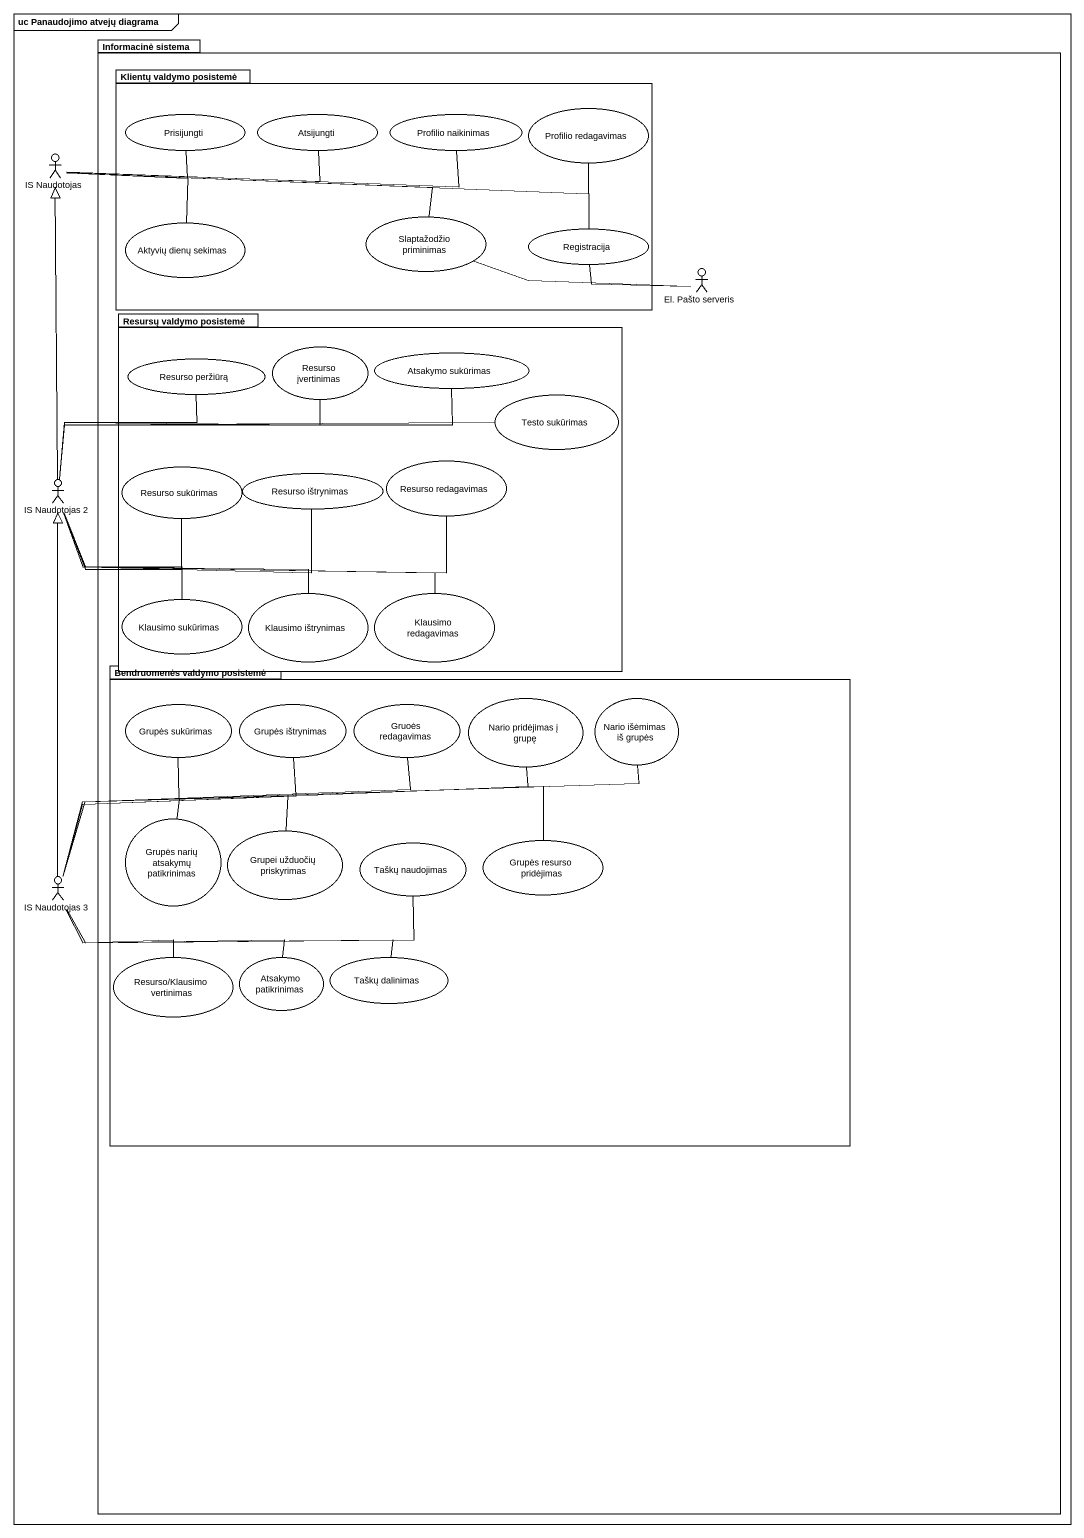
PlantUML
@startuml
mainframe uc Panaudojimo atvejų diagrama
package "Informacinė sistema" as Informacinė_sistema {
  package "Klientų valdymo posistemė" as Klientų_valdymo_posistemė {
    usecase Prisijungti
    usecase Atsijungti
    usecase "Profilio naikinimas" as Profilio_naikinimas
    usecase "Profilio redagavimas" as Profilio_redagavimas
    usecase "Aktyvių dienų sekimas" as Aktyvių_dienų_sekimas
    usecase "Slaptažodžio priminimas" as Slaptažodžio_priminimas
    usecase Registracija
  }
  actor "El. Pašto serveris" as El_Pašto_serveris
  package "Resursų valdymo posistemė" as Resursų_valdymo_posistemė {
    usecase "Resurso peržiūrą" as Resurso_peržiūrą
    usecase "Resurso įvertinimas" as Resurso_įvertinimas
    usecase "Atsakymo sukūrimas" as Atsakymo_sukūrimas
    usecase "Testo sukūrimas" as Testo_sukūrimas
    usecase "Resurso sukūrimas" as Resurso_sukūrimas
    usecase "Resurso ištrynimas" as Resurso_ištrynimas
    usecase "Resurso redagavimas" as Resurso_redagavimas
    usecase "Klausimo sukūrimas" as Klausimo_sukūrimas
    usecase "Klausimo ištrynimas" as Klausimo_ištrynimas
    usecase "Klausimo redagavimas" as Klausimo_redagavimas
  }
  package "Bendruomenės valdymo posistemė" as Bendruomenės_valdymo {
    usecase "Grupės sukūrimas" as Grupės_sukūrimas
    usecase "Grupės ištrynimas" as Grupės_ištrynimas
    usecase "Gruoės redagavimas" as Gruoės_redagavimas
    usecase "Nario pridėjimas į grupę" as Nario_pridėjimas_į_grupę
    usecase "Nario išėmimas iš grupės" as Nario_išėmimas_iš_grupės
    usecase "Grupės narių atsakymų patikrinimas" as Grupės_narių_atsakymų
    usecase "Grupei užduočių priskyrimas" as Grupei_užduočių_priskyrimas
    usecase "Taškų naudojimas" as Taškų_naudojimas
    usecase "Grupės resurso pridėjimas" as Grupės_resurso_pridėjimas
    usecase "Resurso/Klausimo vertinimas" as Resurso_Klausimo_vertinimas
    usecase "Atsakymo patikrinimas" as Atsakymo_patikrinimas
    usecase "Taškų dalinimas" as Taškų_dalinimas
  }
}
actor "IS Naudotojas" as IS_Naudotojas
actor "IS Naudotojas 2" as IS_Naudotojas_2
actor "IS Naudotojas 3" as IS_Naudotojas_3
Profilio_naikinimas -left- IS_Naudotojas
IS_Naudotojas -right- Prisijungti
IS_Naudotojas -right- Atsijungti
IS_Naudotojas -right- Profilio_redagavimas
IS_Naudotojas -- Aktyvių_dienų_sekimas
IS_Naudotojas -right- Slaptažodžio_priminimas
IS_Naudotojas -right- Registracija
Slaptažodžio_priminimas -right- El_Pašto_serveris
Registracija -right- El_Pašto_serveris
IS_Naudotojas_2 -up-|> IS_Naudotojas
IS_Naudotojas_2 -up- Resurso_peržiūrą
IS_Naudotojas_2 -right- Resurso_įvertinimas
IS_Naudotojas_2 -right- Atsakymo_sukūrimas
IS_Naudotojas_2 -right- Testo_sukūrimas
IS_Naudotojas_2 -right- Resurso_sukūrimas
IS_Naudotojas_2 -right- Resurso_ištrynimas
IS_Naudotojas_2 -right- Resurso_redagavimas
IS_Naudotojas_2 -- Klausimo_sukūrimas
IS_Naudotojas_2 -right- Klausimo_ištrynimas
IS_Naudotojas_2 -right- Klausimo_redagavimas
IS_Naudotojas_3 -up-|> IS_Naudotojas_2
IS_Naudotojas_3 -up- Grupės_sukūrimas
IS_Naudotojas_3 -up- Grupės_ištrynimas
IS_Naudotojas_3 -right- Gruoės_redagavimas
IS_Naudotojas_3 -right- Nario_pridėjimas_į_grupę
IS_Naudotojas_3 -right- Nario_išėmimas_iš_grupės
IS_Naudotojas_3 -right- Grupės_narių_atsakymų
IS_Naudotojas_3 -right- Grupei_užduočių_priskyrimas
IS_Naudotojas_3 -right- Taškų_naudojimas
IS_Naudotojas_3 -right- Grupės_resurso_pridėjimas
IS_Naudotojas_3 -- Resurso_Klausimo_vertinimas
IS_Naudotojas_3 -right- Atsakymo_patikrinimas
IS_Naudotojas_3 -right- Taškų_dalinimas
@enduml
